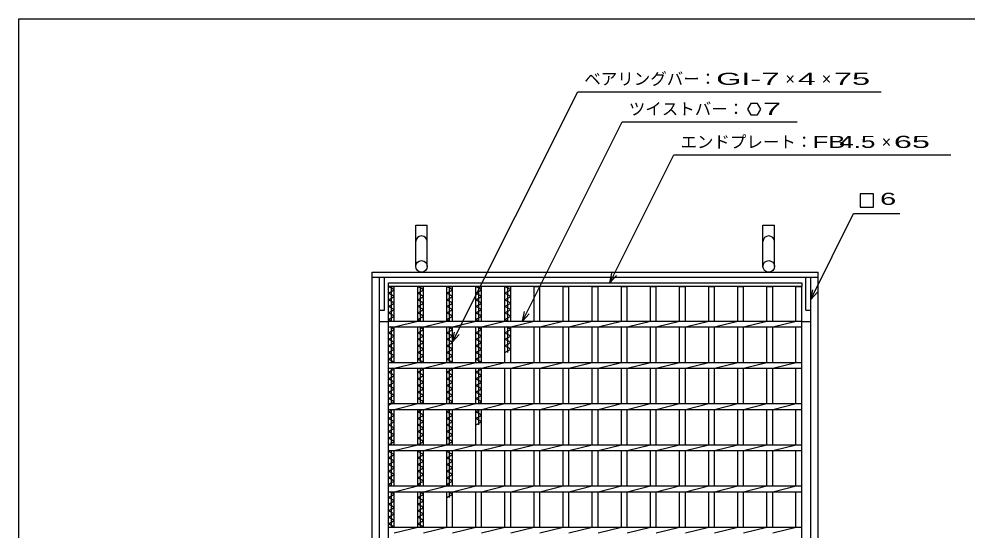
# Model space of a CAD drawing. Units: millimetres, scale not verified. Extents: x -1456 to 1389, y -1026 to 839.
# Drawn here: x -1379 to -229, y 218 to 839 of the extents above; entities that cross this region are included whole.
import ezdxf
from ezdxf.enums import TextEntityAlignment as Align

# ---------------------------------------------------------------- set-up
doc = ezdxf.new("R2010")
doc.units = ezdxf.units.MM
doc.header["$LTSCALE"] = 8
for name, color, linetype, lineweight in [('0_2', 150, 'Continuous', 25), ('16', 3, 'Continuous', 25), ('19', 6, 'Continuous', 25), ('22', 4, 'Continuous', 25)]:
    doc.layers.add(name, color=color, linetype=linetype, lineweight=lineweight)
doc.styles.add('ベクトル', font='')
doc.styles.get('ベクトル').set_extended_font_data('ベクトル')

msp = doc.modelspace()

# ---------------------------------------------------------------- linework, layer by layer
at = {"layer": '0_2'}
for p, q in [((-1379.2, -921.2), (-1379.2, 838.8)), ((-1379.2, 838.8), (1388.8, 838.8))]:
    msp.add_line(p, q, dxfattribs=at)
at = {"layer": '16'}
for p, q in [((-931, 518.5), (-430, 518.5)), ((-931, 514), (-931, 518.5)), ((-430, 518.5), (-430, 514)), ((-430, 514), (-931, 514)), ((-931, -277), (-931, 514)), ((-931, 514), (-924, 514)), ((-924, 510), (-931, 514)), ((-931, 506), (-924, 510)), ((-924, 502), (-931, 506)), ((-927.5, 472), (-927.5, 514)), ((-924, 472), (-924, 514)), ((-895.7, 472), (-895.7, 514)), ((-895.7, 514), (-888.7, 514)), ((-888.7, 510), (-895.7, 514)), ((-895.7, 506), (-888.7, 510)), ((-888.7, 502), (-895.7, 506)), ((-892.2, 472), (-892.2, 514)), ((-888.7, 472), (-888.7, 514)), ((-860.4, 472), (-860.4, 514)), ((-860.4, 514), (-853.4, 514)), ((-853.4, 510), (-860.4, 514)), ((-860.4, 506), (-853.4, 510)), ((-853.4, 502), (-860.4, 506)), ((-856.9, 472), (-856.9, 514)), ((-853.4, 472), (-853.4, 514)), ((-825.1, 472), (-825.1, 514)), ((-825.1, 514), (-818.1, 514)), ((-818.1, 510), (-825.1, 514)), ((-825.1, 506), (-818.1, 510)), ((-818.1, 502), (-825.1, 506)), ((-821.6, 472), (-821.6, 514)), ((-818.1, 472), (-818.1, 514)), ((-789.8, 472), (-789.8, 514)), ((-789.8, 514), (-782.8, 514)), ((-782.8, 510), (-789.8, 514)), ((-789.8, 506), (-782.8, 510)), ((-782.8, 502), (-789.8, 506)), ((-786.3, 472), (-786.3, 514)), ((-782.8, 472), (-782.8, 514)), ((-754.5, 472), (-754.5, 514)), ((-754.5, 514), (-747.5, 514)), ((-747.5, 472), (-747.5, 514)), ((-719.2, 472), (-719.2, 514)), ((-719.2, 514), (-712.2, 514)), ((-712.2, 472), (-712.2, 514)), ((-683.9, 472), (-683.9, 514)), ((-683.9, 514), (-676.9, 514)), ((-676.9, 472), (-676.9, 514)), ((-648.6, 472), (-648.6, 514)), ((-648.6, 514), (-641.6, 514)), ((-641.6, 472), (-641.6, 514)), ((-613.3, 472), (-613.3, 514)), ((-613.3, 514), (-606.3, 514)), ((-606.3, 472), (-606.3, 514)), ((-578, 472), (-578, 514)), ((-578, 514), (-571, 514)), ((-571, 472), (-571, 514)), ((-542.7, 472), (-542.7, 514)), ((-542.7, 514), (-535.7, 514)), ((-535.7, 472), (-535.7, 514)), ((-507.4, 472), (-507.4, 514)), ((-507.4, 514), (-500.4, 514)), ((-500.4, 472), (-500.4, 514)), ((-472.1, 472), (-472.1, 514)), ((-472.1, 514), (-465.1, 514)), ((-465.1, 472), (-465.1, 514)), ((-437, 472), (-437, 514)), ((-437, 514), (-430, 514)), ((-430, -277), (-430, 514)), ((-931, 498), (-924, 502)), ((-924, 494), (-931, 498)), ((-895.7, 498), (-888.7, 502)), ((-888.7, 494), (-895.7, 498)), ((-860.4, 498), (-853.4, 502)), ((-853.4, 494), (-860.4, 498)), ((-825.1, 498), (-818.1, 502)), ((-818.1, 494), (-825.1, 498)), ((-789.8, 498), (-782.8, 502)), ((-782.8, 494), (-789.8, 498)), ((-931, 490), (-924, 494)), ((-924, 486), (-931, 490)), ((-931, 482), (-924, 486)), ((-895.7, 490), (-888.7, 494)), ((-888.7, 486), (-895.7, 490)), ((-895.7, 482), (-888.7, 486)), ((-860.4, 490), (-853.4, 494)), ((-853.4, 486), (-860.4, 490)), ((-860.4, 482), (-853.4, 486)), ((-825.1, 490), (-818.1, 494)), ((-818.1, 486), (-825.1, 490)), ((-825.1, 482), (-818.1, 486)), ((-789.8, 490), (-782.8, 494)), ((-782.8, 486), (-789.8, 490)), ((-789.8, 482), (-782.8, 486)), ((-924, 478), (-931, 482)), ((-931, 474), (-924, 478)), ((-927.5, 472), (-931, 474)), ((-931, 472), (-430, 472)), ((-931, 465), (-931, 472)), ((-924, 465), (-895.7, 472)), ((-888.7, 478), (-895.7, 482)), ((-895.7, 474), (-888.7, 478)), ((-892.2, 472), (-895.7, 474)), ((-888.7, 465), (-860.4, 472)), ((-853.4, 478), (-860.4, 482)), ((-860.4, 474), (-853.4, 478)), ((-856.9, 472), (-860.4, 474)), ((-853.4, 465), (-825.1, 472)), ((-818.1, 478), (-825.1, 482)), ((-825.1, 474), (-818.1, 478)), ((-821.6, 472), (-825.1, 474)), ((-818.1, 465), (-789.8, 472)), ((-782.8, 478), (-789.8, 482)), ((-789.8, 474), (-782.8, 478)), ((-786.3, 472), (-789.8, 474)), ((-782.8, 465), (-754.5, 472)), ((-747.5, 465), (-719.2, 472)), ((-712.2, 465), (-683.9, 472)), ((-676.9, 465), (-648.6, 472)), ((-641.6, 465), (-613.3, 472)), ((-606.3, 465), (-578, 472)), ((-571, 465), (-542.7, 472)), ((-535.7, 465), (-507.4, 472)), ((-500.4, 465), (-472.1, 472)), ((-465.1, 465), (-436.8, 472)), ((-430, 465), (-430, 472)), ((-931, 465), (-430, 465)), ((-931, 458), (-924, 462)), ((-924, 462), (-929.25, 465)), ((-927.5, 422), (-927.5, 465)), ((-924, 422), (-924, 465)), ((-895.7, 422), (-895.7, 465)), ((-895.7, 458), (-888.7, 462)), ((-888.7, 462), (-893.95, 465)), ((-892.2, 422), (-892.2, 465)), ((-888.7, 422), (-888.7, 465)), ((-860.4, 422), (-860.4, 465)), ((-860.4, 458), (-853.4, 462)), ((-853.4, 462), (-858.65, 465)), ((-856.9, 422), (-856.9, 465)), ((-853.4, 422), (-853.4, 465)), ((-825.1, 422), (-825.1, 465)), ((-825.1, 458), (-818.1, 462)), ((-818.1, 462), (-823.35, 465)), ((-821.6, 422), (-821.6, 465)), ((-818.1, 422), (-818.1, 465)), ((-789.8, 422), (-789.8, 465)), ((-789.8, 458), (-782.8, 462)), ((-782.8, 462), (-788.05, 465)), ((-786.3, 434), (-786.3, 465)), ((-782.8, 422), (-782.8, 465)), ((-754.5, 422), (-754.5, 465)), ((-747.5, 422), (-747.5, 465)), ((-719.2, 422), (-719.2, 465)), ((-712.2, 422), (-712.2, 465)), ((-683.9, 422), (-683.9, 465)), ((-676.9, 422), (-676.9, 465)), ((-648.6, 422), (-648.6, 465)), ((-641.6, 422), (-641.6, 465)), ((-613.3, 422), (-613.3, 465)), ((-606.3, 422), (-606.3, 465)), ((-578, 422), (-578, 465)), ((-571, 422), (-571, 465)), ((-542.7, 422), (-542.7, 465)), ((-535.7, 422), (-535.7, 465)), ((-507.4, 422), (-507.4, 465)), ((-500.4, 422), (-500.4, 465)), ((-472.1, 422), (-472.1, 465)), ((-465.1, 422), (-465.1, 465)), ((-437, 422), (-437, 465)), ((-924, 454), (-931, 458)), ((-931, 450), (-924, 454)), ((-924, 446), (-931, 450)), ((-888.7, 454), (-895.7, 458)), ((-895.7, 450), (-888.7, 454)), ((-888.7, 446), (-895.7, 450)), ((-853.4, 454), (-860.4, 458)), ((-860.4, 450), (-853.4, 454)), ((-853.4, 446), (-860.4, 450)), ((-818.1, 454), (-825.1, 458)), ((-825.1, 450), (-818.1, 454)), ((-818.1, 446), (-825.1, 450)), ((-782.8, 454), (-789.8, 458)), ((-789.8, 450), (-782.8, 454)), ((-782.8, 446), (-789.8, 450)), ((-931, 442), (-924, 446)), ((-924, 438), (-931, 442)), ((-931, 434), (-924, 438)), ((-895.7, 442), (-888.7, 446)), ((-888.7, 438), (-895.7, 442)), ((-895.7, 434), (-888.7, 438)), ((-860.4, 442), (-853.4, 446)), ((-853.4, 438), (-860.4, 442)), ((-860.4, 434), (-853.4, 438)), ((-825.1, 442), (-818.1, 446)), ((-818.1, 438), (-825.1, 442)), ((-825.1, 434), (-818.1, 438)), ((-789.8, 442), (-782.8, 446)), ((-782.8, 438), (-789.8, 442)), ((-789.8, 434), (-782.8, 438)), ((-924, 430), (-931, 434)), ((-931, 426), (-924, 430)), ((-924, 422), (-931, 426)), ((-888.7, 430), (-895.7, 434)), ((-895.7, 426), (-888.7, 430)), ((-888.7, 422), (-895.7, 426)), ((-853.4, 430), (-860.4, 434)), ((-860.4, 426), (-853.4, 430)), ((-853.4, 422), (-860.4, 426)), ((-818.1, 430), (-825.1, 434)), ((-825.1, 426), (-818.1, 430)), ((-818.1, 422), (-825.1, 426)), ((-931, 422), (-430, 422)), ((-931, 415), (-931, 422)), ((-931, 415), (-430, 415)), ((-931, 410), (-924, 414)), ((-927.5, 372), (-927.5, 415)), ((-924, 414), (-925.75, 415)), ((-924, 415), (-895.7, 422)), ((-924, 372), (-924, 415)), ((-895.7, 372), (-895.7, 415)), ((-895.7, 410), (-888.7, 414)), ((-892.2, 372), (-892.2, 415)), ((-888.7, 414), (-890.45, 415)), ((-888.7, 415), (-860.4, 422)), ((-888.7, 372), (-888.7, 415)), ((-860.4, 372), (-860.4, 415)), ((-860.4, 410), (-853.4, 414)), ((-856.9, 372), (-856.9, 415)), ((-853.4, 414), (-855.15, 415)), ((-853.4, 415), (-825.1, 422)), ((-853.4, 372), (-853.4, 415)), ((-825.1, 372), (-825.1, 415)), ((-825.1, 410), (-818.1, 414)), ((-821.6, 372), (-821.6, 415)), ((-818.1, 414), (-819.85, 415)), ((-818.1, 415), (-789.8, 422)), ((-818.1, 372), (-818.1, 415)), ((-789.8, 372), (-789.8, 415)), ((-782.8, 415), (-754.5, 422)), ((-782.8, 372), (-782.8, 415)), ((-754.5, 372), (-754.5, 415)), ((-747.5, 415), (-719.2, 422)), ((-747.5, 372), (-747.5, 415)), ((-719.2, 372), (-719.2, 415)), ((-712.2, 415), (-683.9, 422)), ((-712.2, 372), (-712.2, 415)), ((-683.9, 372), (-683.9, 415)), ((-676.9, 415), (-648.6, 422)), ((-676.9, 372), (-676.9, 415)), ((-648.6, 372), (-648.6, 415)), ((-641.6, 415), (-613.3, 422)), ((-641.6, 372), (-641.6, 415)), ((-613.3, 372), (-613.3, 415)), ((-606.3, 415), (-578, 422)), ((-606.3, 372), (-606.3, 415)), ((-578, 372), (-578, 415)), ((-571, 415), (-542.7, 422)), ((-571, 372), (-571, 415)), ((-542.7, 372), (-542.7, 415)), ((-535.7, 415), (-507.4, 422)), ((-535.7, 372), (-535.7, 415)), ((-507.4, 372), (-507.4, 415)), ((-500.4, 415), (-472.1, 422)), ((-500.4, 372), (-500.4, 415)), ((-472.1, 372), (-472.1, 415)), ((-465.1, 415), (-436.8, 422)), ((-465.1, 372), (-465.1, 415)), ((-437, 372), (-437, 415)), ((-430, 415), (-430, 422)), ((-924, 406), (-931, 410)), ((-931, 402), (-924, 406)), ((-888.7, 406), (-895.7, 410)), ((-895.7, 402), (-888.7, 406)), ((-853.4, 406), (-860.4, 410)), ((-860.4, 402), (-853.4, 406)), ((-818.1, 406), (-825.1, 410)), ((-825.1, 402), (-818.1, 406)), ((-924, 398), (-931, 402)), ((-931, 394), (-924, 398)), ((-924, 390), (-931, 394)), ((-888.7, 398), (-895.7, 402)), ((-895.7, 394), (-888.7, 398)), ((-888.7, 390), (-895.7, 394)), ((-853.4, 398), (-860.4, 402)), ((-860.4, 394), (-853.4, 398)), ((-853.4, 390), (-860.4, 394)), ((-818.1, 398), (-825.1, 402)), ((-825.1, 394), (-818.1, 398)), ((-818.1, 390), (-825.1, 394)), ((-931, 386), (-924, 390)), ((-924, 382), (-931, 386)), ((-931, 378), (-924, 382)), ((-895.7, 386), (-888.7, 390)), ((-888.7, 382), (-895.7, 386)), ((-895.7, 378), (-888.7, 382)), ((-860.4, 386), (-853.4, 390)), ((-853.4, 382), (-860.4, 386)), ((-860.4, 378), (-853.4, 382)), ((-825.1, 386), (-818.1, 390)), ((-818.1, 382), (-825.1, 386)), ((-825.1, 378), (-818.1, 382)), ((-924, 374), (-931, 378)), ((-931, 370), (-924, 374)), ((-931, 372), (-430, 372)), ((-931, 365), (-931, 372)), ((-924, 365), (-895.7, 372)), ((-888.7, 374), (-895.7, 378)), ((-892.2, 372), (-888.7, 374)), ((-888.7, 365), (-860.4, 372)), ((-853.4, 374), (-860.4, 378)), ((-856.9, 372), (-853.4, 374)), ((-853.4, 365), (-825.1, 372)), ((-818.1, 374), (-825.1, 378)), ((-821.6, 372), (-818.1, 374)), ((-818.1, 365), (-789.8, 372)), ((-782.8, 365), (-754.5, 372)), ((-747.5, 365), (-719.2, 372)), ((-712.2, 365), (-683.9, 372)), ((-676.9, 365), (-648.6, 372)), ((-641.6, 365), (-613.3, 372)), ((-606.3, 365), (-578, 372)), ((-571, 365), (-542.7, 372)), ((-535.7, 365), (-507.4, 372)), ((-500.4, 365), (-472.1, 372)), ((-465.1, 365), (-436.8, 372)), ((-430, 365), (-430, 372)), ((-931, 365), (-430, 365)), ((-931, 362), (-925.75, 365)), ((-924, 358), (-931, 362)), ((-931, 354), (-924, 358)), ((-927.5, 322), (-927.5, 365)), ((-924, 322), (-924, 365)), ((-895.7, 322), (-895.7, 365)), ((-895.7, 362), (-890.45, 365)), ((-888.7, 358), (-895.7, 362)), ((-895.7, 354), (-888.7, 358)), ((-892.2, 322), (-892.2, 365)), ((-888.7, 322), (-888.7, 365)), ((-860.4, 322), (-860.4, 365)), ((-860.4, 362), (-855.15, 365)), ((-853.4, 358), (-860.4, 362)), ((-860.4, 354), (-853.4, 358)), ((-856.9, 322), (-856.9, 365)), ((-853.4, 322), (-853.4, 365)), ((-825.1, 322), (-825.1, 365)), ((-825.1, 362), (-819.85, 365)), ((-818.1, 358), (-825.1, 362)), ((-825.1, 354), (-818.1, 358)), ((-821.6, 346), (-821.6, 365)), ((-818.1, 322), (-818.1, 365)), ((-789.8, 322), (-789.8, 365)), ((-782.8, 322), (-782.8, 365)), ((-754.5, 322), (-754.5, 365)), ((-747.5, 322), (-747.5, 365)), ((-719.2, 322), (-719.2, 365)), ((-712.2, 322), (-712.2, 365)), ((-683.9, 322), (-683.9, 365)), ((-676.9, 322), (-676.9, 365)), ((-648.6, 322), (-648.6, 365)), ((-641.6, 322), (-641.6, 365)), ((-613.3, 322), (-613.3, 365)), ((-606.3, 322), (-606.3, 365)), ((-578, 322), (-578, 365)), ((-571, 322), (-571, 365)), ((-542.7, 322), (-542.7, 365)), ((-535.7, 322), (-535.7, 365)), ((-507.4, 322), (-507.4, 365)), ((-500.4, 322), (-500.4, 365)), ((-472.1, 322), (-472.1, 365)), ((-465.1, 322), (-465.1, 365)), ((-437, 322), (-437, 365)), ((-924, 350), (-931, 354)), ((-931, 346), (-924, 350)), ((-924, 342), (-931, 346)), ((-888.7, 350), (-895.7, 354)), ((-895.7, 346), (-888.7, 350)), ((-888.7, 342), (-895.7, 346)), ((-853.4, 350), (-860.4, 354)), ((-860.4, 346), (-853.4, 350)), ((-853.4, 342), (-860.4, 346)), ((-818.1, 350), (-825.1, 354)), ((-825.1, 346), (-818.1, 350)), ((-931, 338), (-924, 342)), ((-924, 334), (-931, 338)), ((-931, 330), (-924, 334)), ((-895.7, 338), (-888.7, 342)), ((-888.7, 334), (-895.7, 338)), ((-895.7, 330), (-888.7, 334)), ((-860.4, 338), (-853.4, 342)), ((-853.4, 334), (-860.4, 338)), ((-860.4, 330), (-853.4, 334)), ((-924, 326), (-931, 330)), ((-931, 322), (-924, 326)), ((-931, 322), (-430, 322)), ((-931, 315), (-931, 322)), ((-924, 315), (-895.7, 322)), ((-888.7, 326), (-895.7, 330)), ((-895.7, 322), (-888.7, 326)), ((-888.7, 315), (-860.4, 322)), ((-853.4, 326), (-860.4, 330)), ((-860.4, 322), (-853.4, 326)), ((-853.4, 315), (-825.1, 322)), ((-818.1, 315), (-789.8, 322)), ((-782.8, 315), (-754.5, 322)), ((-747.5, 315), (-719.2, 322)), ((-712.2, 315), (-683.9, 322)), ((-676.9, 315), (-648.6, 322)), ((-641.6, 315), (-613.3, 322)), ((-606.3, 315), (-578, 322)), ((-571, 315), (-542.7, 322)), ((-535.7, 315), (-507.4, 322)), ((-500.4, 315), (-472.1, 322)), ((-465.1, 315), (-436.8, 322)), ((-430, 315), (-430, 322)), ((-931, 315), (-430, 315)), ((-931, 314), (-929.25, 315)), ((-924, 310), (-931, 314)), ((-927.5, 272), (-927.5, 315)), ((-924, 272), (-924, 315)), ((-895.7, 272), (-895.7, 315)), ((-895.7, 314), (-893.95, 315)), ((-888.7, 310), (-895.7, 314)), ((-892.2, 272), (-892.2, 315)), ((-888.7, 272), (-888.7, 315)), ((-860.4, 272), (-860.4, 315)), ((-860.4, 314), (-858.65, 315)), ((-853.4, 310), (-860.4, 314)), ((-856.9, 272), (-856.9, 315)), ((-853.4, 272), (-853.4, 315)), ((-825.1, 272), (-825.1, 315)), ((-818.1, 272), (-818.1, 315)), ((-789.8, 272), (-789.8, 315)), ((-782.8, 272), (-782.8, 315)), ((-754.5, 272), (-754.5, 315)), ((-747.5, 272), (-747.5, 315)), ((-719.2, 272), (-719.2, 315)), ((-712.2, 272), (-712.2, 315)), ((-683.9, 272), (-683.9, 315)), ((-676.9, 272), (-676.9, 315)), ((-648.6, 272), (-648.6, 315)), ((-641.6, 272), (-641.6, 315)), ((-613.3, 272), (-613.3, 315)), ((-606.3, 272), (-606.3, 315)), ((-578, 272), (-578, 315)), ((-571, 272), (-571, 315)), ((-542.7, 272), (-542.7, 315)), ((-535.7, 272), (-535.7, 315)), ((-507.4, 272), (-507.4, 315)), ((-500.4, 272), (-500.4, 315)), ((-472.1, 272), (-472.1, 315)), ((-465.1, 272), (-465.1, 315)), ((-437, 272), (-437, 315)), ((-931, 306), (-924, 310)), ((-924, 302), (-931, 306)), ((-931, 298), (-924, 302)), ((-895.7, 306), (-888.7, 310)), ((-888.7, 302), (-895.7, 306)), ((-895.7, 298), (-888.7, 302)), ((-860.4, 306), (-853.4, 310)), ((-853.4, 302), (-860.4, 306)), ((-860.4, 298), (-853.4, 302)), ((-924, 294), (-931, 298)), ((-931, 290), (-924, 294)), ((-924, 286), (-931, 290)), ((-888.7, 294), (-895.7, 298)), ((-895.7, 290), (-888.7, 294)), ((-888.7, 286), (-895.7, 290)), ((-853.4, 294), (-860.4, 298)), ((-860.4, 290), (-853.4, 294)), ((-853.4, 286), (-860.4, 290)), ((-931, 282), (-924, 286)), ((-924, 278), (-931, 282)), ((-931, 274), (-924, 278)), ((-895.7, 282), (-888.7, 286)), ((-888.7, 278), (-895.7, 282)), ((-895.7, 274), (-888.7, 278)), ((-860.4, 282), (-853.4, 286)), ((-853.4, 278), (-860.4, 282)), ((-860.4, 274), (-853.4, 278)), ((-927.5, 272), (-931, 274)), ((-931, 272), (-430, 272)), ((-931, 265), (-931, 272)), ((-931, 265), (-430, 265)), ((-924, 262), (-929.25, 265)), ((-927.5, 222), (-927.5, 265)), ((-924, 265), (-895.7, 272)), ((-924, 222), (-924, 265)), ((-892.2, 272), (-895.7, 274)), ((-895.7, 222), (-895.7, 265)), ((-888.7, 262), (-893.95, 265)), ((-892.2, 222), (-892.2, 265)), ((-888.7, 265), (-860.4, 272)), ((-888.7, 222), (-888.7, 265)), ((-856.9, 272), (-860.4, 274)), ((-860.4, 222), (-860.4, 265)), ((-853.4, 262), (-858.65, 265)), ((-856.9, 258), (-856.9, 265)), ((-853.4, 265), (-825.1, 272)), ((-853.4, 222), (-853.4, 265)), ((-825.1, 222), (-825.1, 265)), ((-818.1, 265), (-789.8, 272)), ((-818.1, 222), (-818.1, 265)), ((-789.8, 222), (-789.8, 265)), ((-782.8, 265), (-754.5, 272)), ((-782.8, 222), (-782.8, 265)), ((-754.5, 222), (-754.5, 265)), ((-747.5, 265), (-719.2, 272)), ((-747.5, 222), (-747.5, 265)), ((-719.2, 222), (-719.2, 265)), ((-712.2, 265), (-683.9, 272)), ((-712.2, 222), (-712.2, 265)), ((-683.9, 222), (-683.9, 265)), ((-676.9, 265), (-648.6, 272)), ((-676.9, 222), (-676.9, 265)), ((-648.6, 222), (-648.6, 265)), ((-641.6, 265), (-613.3, 272)), ((-641.6, 222), (-641.6, 265)), ((-613.3, 222), (-613.3, 265)), ((-606.3, 265), (-578, 272)), ((-606.3, 222), (-606.3, 265)), ((-578, 222), (-578, 265)), ((-571, 265), (-542.7, 272)), ((-571, 222), (-571, 265)), ((-542.7, 222), (-542.7, 265)), ((-535.7, 265), (-507.4, 272)), ((-535.7, 222), (-535.7, 265)), ((-507.4, 222), (-507.4, 265)), ((-500.4, 265), (-472.1, 272)), ((-500.4, 222), (-500.4, 265)), ((-472.1, 222), (-472.1, 265)), ((-465.1, 265), (-436.8, 272)), ((-465.1, 222), (-465.1, 265)), ((-437, 222), (-437, 265)), ((-430, 265), (-430, 272)), ((-931, 258), (-924, 262)), ((-924, 254), (-931, 258)), ((-931, 250), (-924, 254)), ((-895.7, 258), (-888.7, 262)), ((-888.7, 254), (-895.7, 258)), ((-895.7, 250), (-888.7, 254)), ((-860.4, 258), (-853.4, 262)), ((-924, 246), (-931, 250)), ((-931, 242), (-924, 246)), ((-924, 238), (-931, 242)), ((-888.7, 246), (-895.7, 250)), ((-895.7, 242), (-888.7, 246)), ((-888.7, 238), (-895.7, 242)), ((-931, 234), (-924, 238)), ((-924, 230), (-931, 234)), ((-931, 226), (-924, 230)), ((-895.7, 234), (-888.7, 238)), ((-888.7, 230), (-895.7, 234)), ((-895.7, 226), (-888.7, 230)), ((-924, 222), (-931, 226)), ((-931, 222), (-430, 222)), ((-931, 215), (-931, 222)), ((-924, 215), (-895.7, 222)), ((-888.7, 222), (-895.7, 226)), ((-888.7, 215), (-860.4, 222)), ((-853.4, 215), (-825.1, 222)), ((-818.1, 215), (-789.8, 222)), ((-782.8, 215), (-754.5, 222)), ((-747.5, 215), (-719.2, 222)), ((-712.2, 215), (-683.9, 222)), ((-676.9, 215), (-648.6, 222)), ((-641.6, 215), (-613.3, 222)), ((-606.3, 215), (-578, 222)), ((-571, 215), (-542.7, 222)), ((-535.7, 215), (-507.4, 222)), ((-500.4, 215), (-472.1, 222)), ((-465.1, 215), (-436.8, 222)), ((-430, 215), (-430, 222))]:
    msp.add_line(p, q, dxfattribs=at)
at = {"layer": '19'}
for p, q in [((-898, 538.5), (-898, 588.5)), ((-898, 588.5), (-884, 588.5)), ((-884, 538.5), (-884, 588.5)), ((-477, 538.5), (-477, 588.5)), ((-477, 588.5), (-463, 588.5)), ((-463, 538.5), (-463, 588.5)), ((-951, 531.5), (-410, 531.5)), ((-951, -294.5), (-951, 531.5)), ((-410, -294.5), (-410, 531.5)), ((-951, 525.5), (-410, 525.5)), ((-942, -288.5), (-942, 525.5)), ((-942, 525.5), (-936, 525.5)), ((-942, 485.5), (-942, 525.5)), ((-936, 485.5), (-936, 525.5)), ((-425, 525.5), (-419, 525.5)), ((-425, 485.5), (-425, 525.5)), ((-419, -288.5), (-419, 525.5)), ((-419, 485.5), (-419, 525.5)), ((-942, 485.5), (-936, 485.5)), ((-425, 485.5), (-419, 485.5)), ((-942, 471.5), (-931, 471.5)), ((-430, 471.5), (-419, 471.5))]:
    msp.add_line(p, q, dxfattribs=at)
for centre in [(-891, 538.5), (-470, 538.5)]:
    msp.add_circle(centre, 7, dxfattribs=at)
for centre in [(-891, 568.5), (-470, 568.5)]:
    msp.add_arc(centre, 7, 0, 180, dxfattribs=at)
at = {"layer": '22'}
for p, q in [((-853.4, 447), (-701.65, 750.5)), ((-701.65, 750.5), (-333.65, 750.5)), ((-491.65, 736.212), (-495.65, 729.284)), ((-483.65, 736.212), (-491.65, 736.212)), ((-479.65, 729.2), (-483.65, 736.212)), ((-495.65, 729.284), (-491.65, 722.356)), ((-483.65, 722.356), (-479.65, 729.284)), ((-768.65, 472), (-647.65, 714)), ((-647.65, 714), (-435.65, 714)), ((-491.65, 722.356), (-483.65, 722.356)), ((-662.75, 518.5), (-585, 674)), ((-585, 674), (-249, 674)), ((-343, 626.5), (-359, 626.5)), ((-359, 626.5), (-359, 610.5)), ((-343, 610.5), (-343, 626.5)), ((-359, 610.5), (-343, 610.5)), ((-419, 498.5), (-367, 602.5)), ((-367, 602.5), (-311, 602.5)), ((-662.75, 518.5), (-660.35, 530.18)), ((-662.75, 518.5), (-654.75, 527.3)), ((-419, 498.5), (-416.6, 510.18)), ((-419, 498.5), (-411, 507.3)), ((-768.65, 472), (-766.25, 483.68)), ((-768.65, 472), (-760.65, 480.8)), ((-853.4, 447), (-851, 458.68)), ((-853.4, 447), (-845.4, 455.8))]:
    msp.add_line(p, q, dxfattribs=at)

# ---------------------------------------------------------------- texts
at = {"layer": '22', "color": 2, "style": 'ベクトル'}
for s, p in [('ベアリングバー：', (-693.65, 766.1)), ('×', (-449.65, 766.1)), ('×', (-405.65, 766.1)), ('ツイストバー：', (-639.65, 729.6)), ('エンドプレート：', (-577, 689.6)), ('×', (-333, 689.6))]:
    msp.add_text(s, height=14.66, dxfattribs=at).set_placement(p, align=Align.MIDDLE_LEFT)
for s, width, p in [('GI-', 2, (-533.65, 766.1)), (' 7 ', 2, (-489.65, 766.1)), (' 4 ', 2, (-445.65, 766.1)), (' 75 ', 2, (-401.65, 766.1)), (' 7 ', 2, (-487.65, 729.684)), ('FB', 1.6, (-417, 689.6)), (' 4.5 ', 1.6, (-393, 689.6)), (' 65 ', 2, (-329, 689.6)), ('6', 1.8, (-335, 620.5))]:
    msp.add_text(s, height=14.66, dxfattribs=dict(at, width=width)).set_placement(p, align=Align.MIDDLE_LEFT)

doc.saveas('drawing.dxf')
